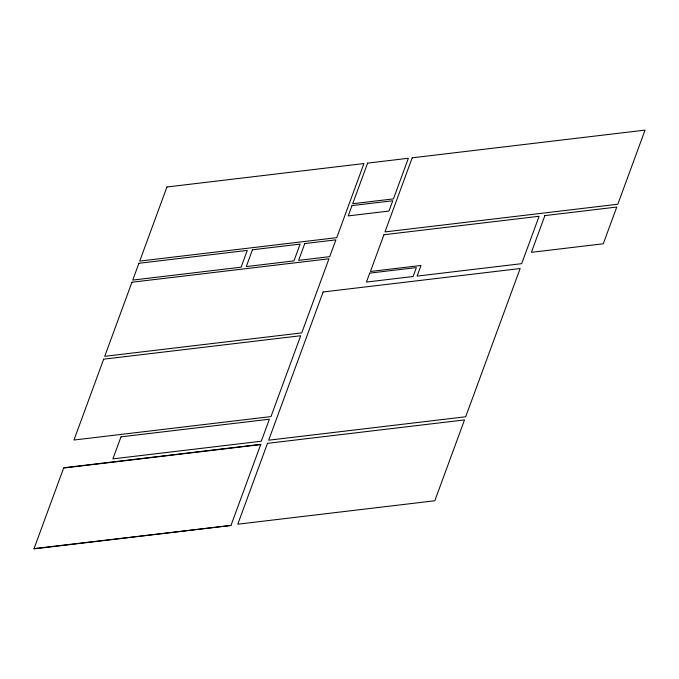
<?xml version="1.0" encoding="UTF-8"?>
<svg xmlns="http://www.w3.org/2000/svg" width="679" height="679" viewBox="0 0 679 679"><rect width="100%" height="100%" fill="white"/><g stroke="black" fill="none" stroke-linecap="round" stroke-linejoin="round"><path stroke-width="1.02" d="M231.089 525.164L260.787 444.312L63.75 467.755L33.95 548.887L230.987 525.444L34.052 548.598M383.949 234.73L370.445 271.473L421.014 265.455L417.101 276.107L521.676 263.664L539.092 216.278L383.941 234.739M63.648 468.035L260.685 444.592M103.666 359.174L73.96 440.026L270.98 416.583L300.687 335.74L103.666 359.174M131.947 282.226L104.719 356.331L301.739 332.897L328.967 258.792L131.947 282.226M138.915 263.282L132.745 280.079L241.104 267.187L247.275 250.398L138.915 263.282M166.941 186.988L139.721 261.092L336.742 237.658L363.961 163.546L166.941 186.988M120.989 436.86L112.901 458.877L261.296 441.223L269.385 419.206L120.989 436.86M252.452 249.779L246.282 266.575L293.956 260.897L300.126 244.109L252.452 249.779M304.786 243.557L298.616 260.354L329.739 256.645L335.91 239.857L304.786 243.557M351.994 205.61L348.208 215.914L388.974 211.059L392.768 200.755L351.994 205.61M367.611 163.113L352.681 203.734L393.447 198.888L408.368 158.266L367.611 163.113M267.484 443.345L237.786 524.196L434.815 500.762L464.521 419.911L267.484 443.345M323.111 291.97L268.663 440.196L465.692 416.762L520.148 268.536L323.111 291.97M369.724 273.128L366.439 282.065L413.087 276.514L416.371 267.577L369.724 273.128M412.204 157.817L384.985 231.921L617.831 204.226L645.05 130.113L412.204 157.817M544.889 215.591L531.385 252.325L603.283 243.778L616.778 207.036L544.889 215.591"/></g></svg>
